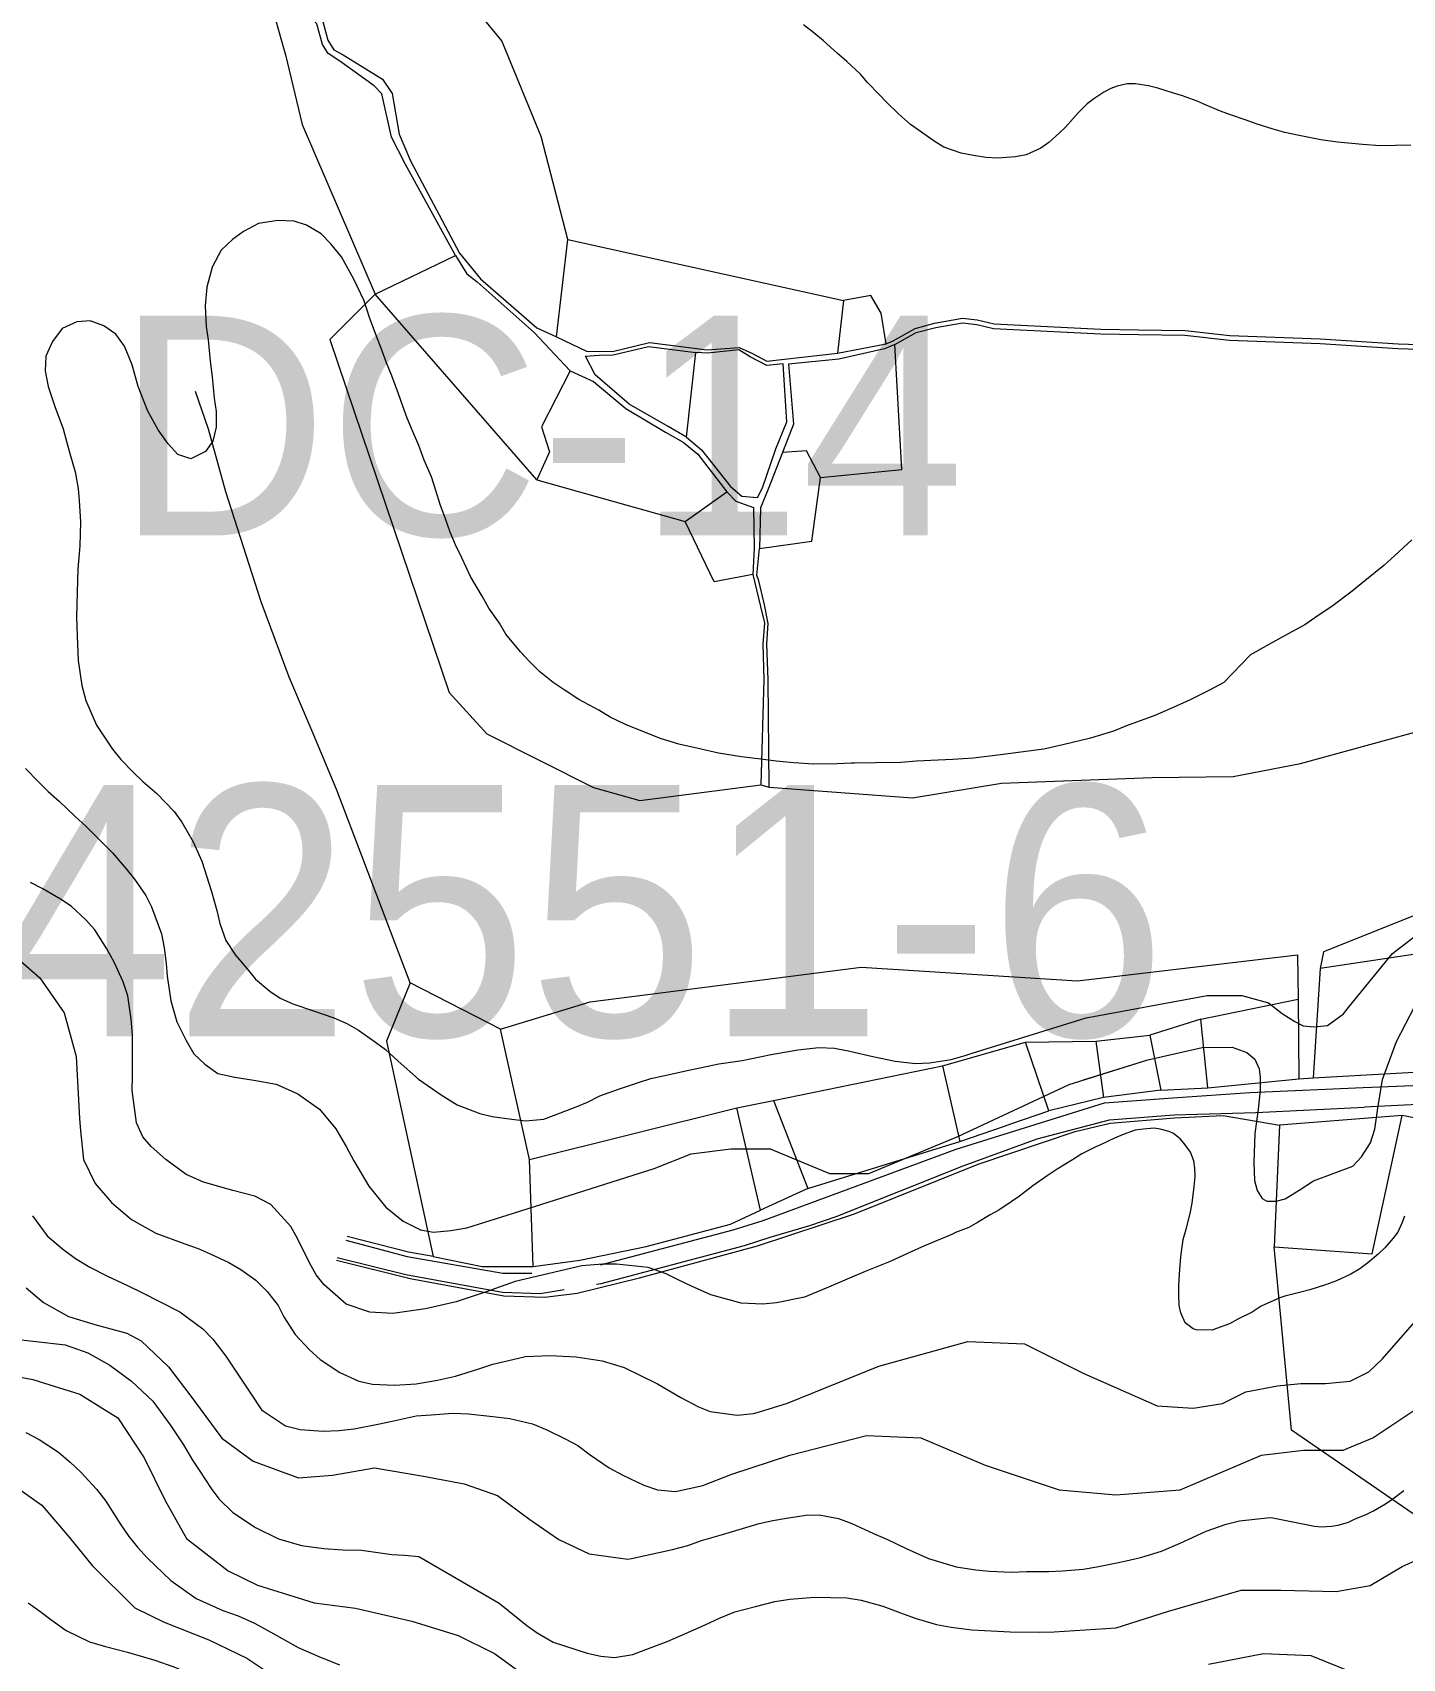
# Model space of a CAD drawing. Header units: metres. Extents: x 548946 to 557077, y 1838800 to 1845419.
# Drawn here: x 553353 to 553790, y 1840262 to 1840780 of the extents above; entities that cross this region are included whole.
import ezdxf
from ezdxf.enums import TextEntityAlignment as Align

# ---------------------------------------------------------------- set-up
doc = ezdxf.new("R2010")
doc.units = ezdxf.units.M
doc.header["$LTSCALE"] = 28
doc.linetypes.add('LONG_DASHED', pattern=[7.5, 6, -1.5])
for name, color, linetype, lineweight in [('1', 7, 'Continuous', 13), ('10', 7, 'Continuous', 13), ('2', 7, 'Continuous', 13), ('22', 7, 'Continuous', 13), ('30', 7, 'Continuous', 13), ('55', 7, 'Continuous', 35)]:
    doc.layers.add(name, color=color, linetype=linetype, lineweight=lineweight)
doc.layers.add('61', color=7, linetype='Continuous')

msp = doc.modelspace()

# ---------------------------------------------------------------- linework, layer by layer
at = {"layer": '1'}
for points in [[(553478.26, 1840643.59), (553476.58, 1840648.22), (553474.51, 1840652.93), (553472.77, 1840656.9), (553471.43, 1840660.79), (553470.09, 1840664.67), (553467.9, 1840670.41), (553466.27, 1840674.53), (553464.62, 1840678.9), (553462.8, 1840683.64), (553460.78, 1840689.01), (553459.16, 1840694.29), (553455.79, 1840701.2), (553451.89, 1840708.32), (553448.44, 1840712.49), (553445.36, 1840715.66), (553440.76, 1840718.41), (553436.85, 1840719.67), (553431.63, 1840719.87), (553425.49, 1840718.93), (553420.69, 1840716.45), (553417.2, 1840713.86), (553413.55, 1840710.47), (553410.63, 1840705.07), (553408.99, 1840698.65), (553408.48, 1840692.74), (553408.81, 1840686.14), (553409.41, 1840681.92), (553410.03, 1840675.09), (553410.71, 1840670.1), (553411.33, 1840663.27), (553411.93, 1840659.05), (553411.95, 1840654.11), (553410.89, 1840649.57), (553408.52, 1840646.32), (553403.83, 1840643.98), (553399.78, 1840645.35), (553396.67, 1840648.78), (553393.45, 1840653.24), (553390.2, 1840659.12), (553387.12, 1840666.98), (553385.19, 1840673.92), (553382.71, 1840679.89), (553379.94, 1840683.75), (553376.15, 1840686.32), (553371.81, 1840687.92), (553367.56, 1840687.58), (553362.84, 1840685.5), (553359.78, 1840681.4), (553357.69, 1840676.74), (553357.43, 1840672.03), (553358.37, 1840667.06), (553360.51, 1840660.67), (553363.24, 1840653.55), (553365.06, 1840646.47), (553366.97, 1840639.79), (553367.93, 1840634.56), (553368.24, 1840630.57), (553368.72, 1840623.86), (553368.51, 1840616.29), (553367.91, 1840608.81), (553367.67, 1840601.5), (553367.49, 1840593.68), (553367.66, 1840587.45), (553367.99, 1840579.69), (553369.13, 1840571.75), (553370.44, 1840566.95), (553373.77, 1840559.12), (553378.9, 1840551.5), (553381.61, 1840548.15), (553385.58, 1840544.04), (553388.63, 1840541.12), (553393.08, 1840537.32), (553398.53, 1840531.55), (553400.98, 1840528.18), (553404.65, 1840521.95), (553407.42, 1840515.75), (553410.44, 1840506.07), (553412.14, 1840500.01), (553413.11, 1840495.96), (553415.02, 1840490.45), (553418.12, 1840485.85), (553421.86, 1840481.45), (553424.43, 1840478.22), (553429.02, 1840474.3), (553432.39, 1840472.07), (553436.35, 1840470.3), (553442.98, 1840468.03), (553449.46, 1840465.89), (553453.56, 1840464), (553457.3, 1840461.94), (553462.67, 1840458.11), (553465.92, 1840455.73), (553469.97, 1840452.02), (553476.45, 1840446.36), (553483.64, 1840441.3), (553488.8, 1840438.1), (553495.99, 1840435.38), (553499.88, 1840434.37), (553506.21, 1840433.51), (553510.55, 1840433.08)], [(553478.26, 1840643.59), (553476.58, 1840648.22), (553474.51, 1840652.93), (553472.77, 1840656.9), (553471.43, 1840660.79), (553470.09, 1840664.67), (553467.9, 1840670.41), (553466.27, 1840674.53), (553464.62, 1840678.9), (553462.8, 1840683.64), (553460.78, 1840689.01), (553459.16, 1840694.29), (553455.79, 1840701.2), (553451.89, 1840708.32), (553448.44, 1840712.49), (553445.36, 1840715.66), (553440.76, 1840718.41), (553436.85, 1840719.67), (553431.63, 1840719.87), (553425.49, 1840718.93), (553420.69, 1840716.45), (553417.2, 1840713.86), (553413.55, 1840710.47), (553410.63, 1840705.07), (553408.99, 1840698.65), (553408.48, 1840692.74), (553408.81, 1840686.14), (553409.41, 1840681.92), (553410.03, 1840675.09), (553410.71, 1840670.1), (553411.33, 1840663.27), (553411.93, 1840659.05), (553411.95, 1840654.11), (553410.89, 1840649.57), (553408.52, 1840646.32), (553403.83, 1840643.98), (553399.78, 1840645.35), (553396.67, 1840648.78), (553393.45, 1840653.24), (553390.2, 1840659.12), (553387.12, 1840666.98), (553385.19, 1840673.92), (553382.71, 1840679.89), (553379.94, 1840683.75), (553376.15, 1840686.32), (553375.89, 1840686.42)], [(553792.94, 1840618.16), (553787.51, 1840613.14), (553784.08, 1840610.03), (553777.99, 1840605.07), (553773.93, 1840601.76), (553767.45, 1840596.89), (553763.08, 1840594.06), (553758.85, 1840591.13), (553754.68, 1840588.85), (553747.45, 1840584.8), (553741.56, 1840581.55), (553733.05, 1840572.68), (553728.51, 1840570.23), (553722.34, 1840567.21), (553717.88, 1840565.16), (553711.05, 1840562.19), (553702.06, 1840558.86), (553697.94, 1840557.24), (553690.52, 1840554.99), (553681.78, 1840552.86), (553675.7, 1840551.41), (553670.81, 1840550.87), (553661.85, 1840549.62), (553653.25, 1840548.55), (553646.66, 1840548.21), (553642, 1840547.96), (553635.15, 1840547.59), (553630.12, 1840547.17), (553622.07, 1840547.06), (553614.28, 1840546.98), (553609.88, 1840546.76), (553602.34, 1840546.71), (553596.06, 1840547.06), (553590.41, 1840547.61), (553585.53, 1840548.24), (553579.33, 1840548.99), (553572.05, 1840550.14), (553565.52, 1840551.63), (553559.38, 1840553.03), (553553.58, 1840554.87), (553547.88, 1840557.1), (553542.42, 1840559.36), (553537.49, 1840561.68), (553533.86, 1840563.88), (553527.5, 1840567.34), (553522.88, 1840570.34), (553519.37, 1840572.69), (553515.09, 1840576.12), (553511.72, 1840579.52), (553508.93, 1840582.46), (553504.28, 1840588.06), (553502.2, 1840591.6), (553498.8, 1840596.43), (553496.7, 1840600.23), (553493.02, 1840606.46), (553490.28, 1840612.4), (553488.26, 1840616.6), (553486.52, 1840620.57), (553485.01, 1840624.83), (553483.33, 1840629.45), (553481.94, 1840633.85), (553480.54, 1840638.25), (553478.26, 1840643.59)], [(553510.92, 1840580.36), (553508.93, 1840582.46), (553504.28, 1840588.06), (553502.2, 1840591.6), (553498.8, 1840596.43), (553496.7, 1840600.23), (553493.02, 1840606.46), (553490.28, 1840612.4), (553488.26, 1840616.6), (553486.52, 1840620.57), (553485.01, 1840624.83), (553483.33, 1840629.45), (553481.94, 1840633.85), (553480.54, 1840638.25), (553478.26, 1840643.59)], [(553615.38, 1840546.99), (553614.28, 1840546.98), (553609.88, 1840546.76), (553602.34, 1840546.71), (553596.06, 1840547.06), (553590.41, 1840547.61), (553585.53, 1840548.24), (553579.33, 1840548.99), (553572.05, 1840550.14), (553565.52, 1840551.63), (553559.38, 1840553.03), (553553.58, 1840554.87), (553553.04, 1840555.08)], [(553718.71, 1840380.63), (553719.01, 1840385.69), (553719.32, 1840389.71), (553720.14, 1840395.21), (553721.1, 1840398.54), (553722.36, 1840403.52), (553722.94, 1840406.81), (553723.59, 1840412.1), (553723.91, 1840415.26), (553723.81, 1840417.91), (553723.46, 1840420.24), (553722.48, 1840423.08), (553720.38, 1840425.79), (553719.17, 1840427.27), (553716.99, 1840429.02), (553715.59, 1840429.62), (553712.76, 1840430.35), (553710.82, 1840430.71), (553707.34, 1840430.42), (553704.82, 1840430.05), (553700.99, 1840428.68), (553698.18, 1840427.51), (553693.76, 1840425.42), (553692.22, 1840424.77), (553687.82, 1840422.48), (553684.8, 1840420.63), (553680, 1840417.64), (553676.73, 1840415.48), (553672.15, 1840412.31), (553667.96, 1840409.01), (553665.31, 1840407.2), (553661.33, 1840404.58), (553658.56, 1840403.04), (553654.55, 1840400.6), (553651.78, 1840399.07), (553647.59, 1840397.47), (553646.62, 1840396.88), (553637.67, 1840393.22), (553632.51, 1840390.85), (553626.69, 1840388.25), (553618.72, 1840385.03), (553613.75, 1840382.93), (553606.29, 1840379.76), (553599.46, 1840376.8), (553590.55, 1840375.04), (553586.19, 1840374.56), (553579.25, 1840374.97), (553569.6, 1840377.54), (553563.44, 1840380.38), (553559.18, 1840382.38), (553555.33, 1840384.3), (553549.65, 1840386.27), (553539.52, 1840387.37), (553535.09, 1840387.4), (553528.52, 1840386.81), (553507.22, 1840381.86), (553497.97, 1840378.5), (553493.2, 1840376.93), (553488.43, 1840375.37), (553478.66, 1840373.12), (553468.29, 1840371.59), (553460.96, 1840372.08), (553453.39, 1840374.63), (553446.35, 1840380.75), (553443.78, 1840383.98), (553441.67, 1840387.78), (553437.82, 1840395.55), (553435.71, 1840399.35), (553429.35, 1840406.32), (553424.25, 1840409.01), (553417.28, 1840410.84), (553407.89, 1840413.45), (553402.41, 1840415.97), (553395.91, 1840420.71), (553391.28, 1840424.89), (553388.6, 1840427.97), (553386.55, 1840432.43), (553385.16, 1840442.68), (553385.31, 1840447.25), (553385.29, 1840452.19), (553385.29, 1840460.38), (553384.87, 1840465.41), (553383.79, 1840472.83), (553382.26, 1840477.34), (553379.49, 1840483.54), (553377.07, 1840487.83), (553373.28, 1840493.91), (553370.31, 1840497.23), (553365.69, 1840501.4), (553362.32, 1840503.63), (553356.76, 1840506.92), (553352.76, 1840508.95)], [(553510.55, 1840433.08), (553516.35, 1840433.59), (553526.09, 1840437.26), (553530.32, 1840439.03), (553534.26, 1840441.02), (553540.51, 1840443.27), (553546.54, 1840445.23), (553550.42, 1840446.57), (553554.36, 1840447.4), (553562.62, 1840449.22), (553566.56, 1840450.04), (553572.16, 1840451.18), (553579.58, 1840452.25), (553588.86, 1840454.19), (553597.29, 1840455.64), (553603.97, 1840456.37), (553608.94, 1840456.14), (553613.85, 1840455.25), (553621.18, 1840453.58), (553628.37, 1840452.04), (553634.83, 1840451.32), (553639.22, 1840451.54), (553646.13, 1840452.56), (553650.68, 1840453.84), (553652.88, 1840454.54), (553689.22, 1840465.86), (553727.78, 1840472.95), (553738.79, 1840472.95), (553747.25, 1840470.67), (553751.7, 1840467.28), (553755.7, 1840464.66), (553758.3, 1840463.28), (553761.84, 1840462.97), (553766.13, 1840463.43), (553771.2, 1840467.13), (553772.63, 1840469.01), (553786.79, 1840486.33), (553797.02, 1840494.21)], [(553571.61, 1840451.07), (553572.16, 1840451.18), (553579.58, 1840452.25), (553588.86, 1840454.19), (553597.29, 1840455.64), (553603.97, 1840456.37), (553608.94, 1840456.14), (553613.85, 1840455.25), (553621.18, 1840453.58), (553628.37, 1840452.04), (553634.83, 1840451.32), (553639.22, 1840451.54), (553646.13, 1840452.56), (553650.68, 1840453.84), (553652.88, 1840454.54), (553689.22, 1840465.86), (553727.78, 1840472.95), (553738.79, 1840472.95), (553747.25, 1840470.67), (553751.7, 1840467.28), (553755.7, 1840464.66), (553758.3, 1840463.28), (553761.84, 1840462.97), (553766.13, 1840463.43), (553771.2, 1840467.13), (553772.63, 1840469.01), (553786.79, 1840486.33), (553797.02, 1840494.21)], [(553348.09, 1840485.29), (553355.79, 1840478.55), (553363.49, 1840467.47), (553367.34, 1840453.5), (553368.45, 1840433.82), (553368.76, 1840429.82), (553369.64, 1840420.68), (553373.34, 1840413.03), (553378.56, 1840406.97), (553385.01, 1840401.56), (553392.77, 1840397.22), (553401.99, 1840393.81), (553406.18, 1840392.32), (553410.01, 1840390.66), (553416.03, 1840387.94), (553419.8, 1840385.63), (553424.59, 1840382.25), (553428.24, 1840378.62), (553431.72, 1840374.2), (553433.54, 1840370.62), (553437.17, 1840364.91), (553441.73, 1840360.08), (553445.07, 1840356.94), (553451.37, 1840352.82), (553457.39, 1840350.1), (553461.79, 1840349.16), (553468.73, 1840348.75), (553475.69, 1840349.26), (553482.46, 1840350.39), (553488.17, 1840351.67), (553495.34, 1840353.89), (553500.11, 1840355.46), (553506.45, 1840356.93), (553510.51, 1840357.9), (553518.27, 1840358.24), (553526.64, 1840357.86), (553534.98, 1840356.56), (553541.97, 1840354.47), (553552.56, 1840349.27), (553560.06, 1840344.89), (553565.6, 1840341.86), (553569.39, 1840340.46), (553577.99, 1840339.19), (553583.13, 1840339.76), (553585.07, 1840340.3), (553594.01, 1840343.02), (553623.12, 1840354.83), (553651.45, 1840362.71), (553669.54, 1840361.92), (553688.43, 1840352.47), (553711.77, 1840342.2), (553723.34, 1840341.45), (553732.66, 1840342.95), (553740.12, 1840346.69), (553750.19, 1840348.56), (553757.65, 1840349.31), (553765.48, 1840349.31), (553773.32, 1840350.06), (553779.29, 1840353.05), (553783.64, 1840357.2), (553794.65, 1840369.79)], [(553353.4, 1840402.77), (553358.14, 1840396.39), (553363.01, 1840392.25), (553367.12, 1840389.19), (553371.72, 1840386.45), (553377.37, 1840383.56), (553383.67, 1840380.61), (553388.21, 1840378.38), (553400.34, 1840372.17), (553407.7, 1840366.74), (553410.93, 1840363.45), (553415.03, 1840358.05), (553418.62, 1840352.59), (553420.96, 1840349.08), (553423.3, 1840345.57), (553426.41, 1840340.97), (553434, 1840335.82), (553438.68, 1840334.64), (553446.02, 1840334.15), (553451.07, 1840334.32), (553455.95, 1840334.86), (553463.46, 1840336.33), (553468.03, 1840337.36), (553475.66, 1840338.98), (553480.42, 1840339.37), (553487.39, 1840339.88), (553492.36, 1840339.65), (553500.12, 1840338.81), (553505.52, 1840338.23), (553512.74, 1840336.43), (553517.37, 1840334.6), (553523.42, 1840331.62), (553527.15, 1840329.56), (553531.12, 1840326.62), (553537.17, 1840322.47), (553541.59, 1840320.1), (553548.18, 1840316.92), (553552.64, 1840315.46), (553558.29, 1840314.91), (553567.06, 1840316.79), (553576.28, 1840320.41), (553594.8, 1840326.48), (553619.19, 1840332.78), (553636.5, 1840332), (553656.96, 1840323.34), (553680.56, 1840315.46), (553698.66, 1840313.89), (553719.12, 1840315.46), (553745.08, 1840326.48), (553758.46, 1840328.06), (553771.05, 1840328.06), (553780.49, 1840332), (553799.37, 1840344.6)], [(553790.68, 1840402.6), (553789.78, 1840400.41), (553788.48, 1840397.52), (553786.98, 1840395.64), (553784.38, 1840392.6), (553782.23, 1840390.57), (553778.93, 1840387.74), (553776.39, 1840385.84), (553773.54, 1840384.2), (553768.93, 1840382.08), (553765.47, 1840380.75), (553760.43, 1840379.15), (553757.2, 1840378.32), (553752.49, 1840377.14), (553750.93, 1840376.68), (553744.97, 1840373.94), (553742.13, 1840372.11), (553737.55, 1840369.8), (553734.86, 1840368.37), (553730.76, 1840366.87), (553729.3, 1840366.33), (553724.26, 1840366.44), (553723.28, 1840366.71), (553720.78, 1840368.71), (553719.39, 1840371.88), (553718.85, 1840374.19), (553718.67, 1840377.59), (553718.71, 1840380.63)], [(553351.43, 1840379.86), (553356.89, 1840375.13), (553364.84, 1840370.64), (553373.29, 1840368.15), (553383.48, 1840365.41), (553388.09, 1840362.88), (553396.75, 1840354.68), (553403.56, 1840345.74), (553413.73, 1840331.89), (553423.71, 1840324.54), (553438.22, 1840319.28), (553449.05, 1840320.13), (553462.36, 1840322.49), (553477.98, 1840319.82), (553490.94, 1840317.39), (553501.58, 1840313.64), (553511.95, 1840305.98), (553521.11, 1840299.59), (553530.79, 1840295.03), (553543.13, 1840293.4), (553544.26, 1840293.57), (553557.33, 1840296.47), (553562.27, 1840297.66), (553566.64, 1840299.32), (553573.32, 1840301.22), (553578.61, 1840302.85), (553585.03, 1840304.72), (553589.35, 1840305.72), (553593.69, 1840306.46), (553599.83, 1840307.39), (553604.11, 1840307.47), (553610.22, 1840306.33), (553614.56, 1840304.72), (553621.4, 1840301.58), (553625.91, 1840299.6), (553631.82, 1840296.74), (553638.93, 1840293.62), (553647.8, 1840290.96), (553654.03, 1840289.95), (553658.37, 1840289.52), (553665.42, 1840289.26), (553670.22, 1840289.39), (553677.24, 1840289.39), (553681.64, 1840289.61), (553688.2, 1840290.2), (553692.55, 1840290.94), (553698.91, 1840292.16), (553702.85, 1840292.99), (553706.91, 1840293.96), (553713.19, 1840295.95), (553719.16, 1840298.43), (553727.45, 1840302.33), (553733.84, 1840304.46), (553738.01, 1840305.57), (553747.78, 1840306.65), (553748.66, 1840306.52), (553761.98, 1840303.89), (553764.19, 1840303.66), (553767.4, 1840303.83), (553769.54, 1840304.16), (553772.75, 1840305.17), (553774.92, 1840306.17), (553778.46, 1840307.61), (553780.79, 1840308.81), (553784.63, 1840311.04), (553786.92, 1840312.62), (553790.42, 1840315.28)], [(553338.92, 1840353.36), (553353.5, 1840350.58), (553368.47, 1840345.9), (553380.58, 1840338.43), (553389.05, 1840325.63), (553395.67, 1840312.09), (553402.48, 1840299.98), (553415.78, 1840289.65), (553425.1, 1840285.05), (553443.17, 1840279.48), (553456.4, 1840277.78), (553474.31, 1840273.6), (553489.09, 1840269.07), (553500.65, 1840263.31), (553514.27, 1840253.37)], [(553351.25, 1840333.73), (553355.53, 1840331.47), (553361.7, 1840327.47), (553365.43, 1840324.24), (553368.91, 1840320.98), (553373.79, 1840315.66), (553376.81, 1840311.83), (553381.55, 1840304.29), (553384.17, 1840300.55), (553386.88, 1840297.21), (553389.99, 1840293.78), (553397.55, 1840286.55), (553405.59, 1840280.8), (553414.07, 1840277.05), (553418.95, 1840275.25), (553424.14, 1840272.96), (553431.33, 1840269.07), (553438.13, 1840265.26)], [(553345.46, 1840318.32), (553356.37, 1840310.54), (553365.07, 1840300.41), (553372.42, 1840291.35), (553386.07, 1840277.89), (553395.4, 1840273.29), (553409.59, 1840267.64), (553421.7, 1840261.76), (553432.92, 1840254.37)], [(553352.03, 1840279.45), (553355.71, 1840276.74), (553359.25, 1840274.14), (553364.18, 1840270.65), (553371.6, 1840267.04), (553376.71, 1840265.52), (553383.68, 1840263.69), (553392.41, 1840261.14), (553398.49, 1840259.08), (553407.76, 1840255.16), (553415.84, 1840251.5), (553423.49, 1840247.01), (553429.74, 1840242.23), (553432.76, 1840239.57), (553439.12, 1840233.77), (553445.03, 1840227.4), (553447.59, 1840224.17), (553451.5, 1840219.4), (553454.98, 1840214.97), (553457.17, 1840211.57), (553460.31, 1840206.71), (553464.59, 1840199.77)], [(553438.13, 1840265.26), (553444.69, 1840262.35), (553451.22, 1840259.68)], [(553728.18, 1840259.88), (553745.71, 1840263.25), (553760.82, 1840262.7), (553778.13, 1840255.61)]]:
    msp.add_lwpolyline(points, dxfattribs=at)
at = {"layer": '10'}
for p, q in [((553520.43, 1840682.84), (553524.03, 1840713.84)), ((553448.12, 1840682.02), (553462.58, 1840696.41)), ((553609.98, 1840677.64), (553625.42, 1840680.6)), ((553561.78, 1840650.85), (553564.75, 1840677.88)), ((553514.12, 1840637.26), (553561.43, 1840623.99)), ((553561.43, 1840623.99), (553574.72, 1840633.48)), ((553804.81, 1840487.7), (553763.73, 1840481.6)), ((553763.73, 1840481.6), (553761.53, 1840446.71)), ((553502.53, 1840462.29), (553473.77, 1840476.96)), ((553725.76, 1840465.42), (553756.72, 1840471.76)), ((553756.72, 1840471.76), (553756.99, 1840446.39)), ((553511.82, 1840420.7), (553502.53, 1840462.29)), ((553643.37, 1840450.56), (553669.89, 1840458.15)), ((553677.24, 1840436.2), (553669.89, 1840458.15)), ((553589.56, 1840439.53), (553643.37, 1840450.56)), ((553643.37, 1840450.56), (553648.89, 1840426.49)), ((553761.53, 1840446.71), (553806.95, 1840449.27)), ((553712.94, 1840442.77), (553694.76, 1840440.46)), ((553511.82, 1840420.7), (553577.89, 1840437.14)), ((553577.89, 1840437.14), (553589.56, 1840439.53)), ((553585.37, 1840404.59), (553577.89, 1840437.14)), ((553589.56, 1840439.53), (553600.5, 1840411.46)), ((553665.2, 1840432.08), (553677.24, 1840436.2)), ((553694.76, 1840440.46), (553677.24, 1840436.2)), ((553600.5, 1840411.46), (553648.89, 1840426.49)), ((553512.94, 1840386.61), (553511.82, 1840420.7)), ((553600.5, 1840411.46), (553585.37, 1840404.59))]:
    msp.add_line(p, q, dxfattribs=at)
for points in [[(553524.03, 1840713.84), (553515.51, 1840746.7), (553502.94, 1840777.15), (553485.19, 1840798.89), (553466.08, 1840821.26), (553449.46, 1840829.94), (553425.69, 1840818.64)], [(553425.69, 1840818.64), (553432.79, 1840804.07), (553437.54, 1840794.87), (553440.79, 1840789.1), (553445.89, 1840783.36), (553447.57, 1840777.37), (553449.44, 1840774.34), (553452.47, 1840772.72), (553465, 1840764.99), (553468.08, 1840760.37), (553470.23, 1840747.43), (553473.85, 1840738.89), (553489.44, 1840709.46), (553496.16, 1840701.33), (553514.16, 1840685.69), (553520.43, 1840682.84)], [(553435.7, 1840794.53), (553430.29, 1840785.77), (553434.08, 1840772.67), (553439.32, 1840750.5), (553462.58, 1840696.41)], [(553488.26, 1840708.8), (553472.13, 1840738), (553467.86, 1840746.46), (553464.76, 1840760.29), (553462.31, 1840762.83), (553451.35, 1840770.74), (553447.68, 1840773.18), (553445.81, 1840776.04), (553444.08, 1840782.56), (553439.08, 1840787.7), (553435.7, 1840794.53)], [(553524.03, 1840713.84), (553611.87, 1840694.44), (553609.98, 1840677.64)], [(553514.12, 1840637.26), (553462.58, 1840696.41), (553488.26, 1840708.8)], [(553488.26, 1840708.8), (553491.87, 1840702.89), (553495.12, 1840700.37), (553513.24, 1840684.19), (553524.74, 1840671.97)], [(553625.42, 1840680.6), (553623.88, 1840690.35), (553620.62, 1840695.98), (553611.87, 1840694.44)], [(553625.42, 1840680.6), (553627.68, 1840681.57), (553634.7, 1840685.49), (553640.89, 1840687.19), (553649.8, 1840688.83), (553654.44, 1840688.32), (553659.88, 1840687.03), (553681.12, 1840685.94), (553693.84, 1840685.28), (553705.9, 1840685.06), (553720.7, 1840684.84), (553735.02, 1840683.3), (553763.79, 1840682.2), (553788.62, 1840680.66), (553801.94, 1840680.21)], [(553628.19, 1840680.38), (553635.01, 1840684.21), (553641.32, 1840685.86), (553649.82, 1840687.3), (553654.36, 1840686.8), (553659.71, 1840685.54), (553681.04, 1840684.44), (553693.79, 1840683.78), (553705.88, 1840683.56), (553720.61, 1840683.34), (553734.91, 1840681.8), (553763.71, 1840680.7), (553788.55, 1840679.16), (553801.75, 1840678.72)], [(553448.12, 1840682.02), (553486.21, 1840569.49), (553498.24, 1840556.36), (553532.18, 1840539.27), (553546.93, 1840535.13), (553585.51, 1840540.07)], [(553520.43, 1840682.84), (553529.94, 1840678.24), (553538.3, 1840678.2), (553550, 1840681.05), (553568.39, 1840678.72), (553578.64, 1840679.49), (553582.88, 1840677.59), (553587.44, 1840675.12), (553609.98, 1840677.64)], [(553561.78, 1840650.85), (553555.99, 1840654.26), (553543.59, 1840661.4), (553532.75, 1840670.71), (553529.63, 1840676.73), (553533.97, 1840677.05), (553538.44, 1840677.13), (553549.7, 1840679.73), (553564.75, 1840677.88)], [(553628.19, 1840680.38), (553624.95, 1840678.99), (553610.35, 1840675.72), (553594.34, 1840674.19), (553595.97, 1840655.02), (553592.38, 1840646)], [(553604.49, 1840637.98), (553630.49, 1840640.55), (553628.19, 1840680.38)], [(553561.78, 1840650.85), (553566.65, 1840646.81), (553575.87, 1840635.2), (553579.5, 1840632.05), (553584.5, 1840631.67), (553586.05, 1840634.76), (553590.32, 1840647.17), (553593.77, 1840655.77), (553592.64, 1840674.3), (553587.38, 1840673.72), (553582.12, 1840676.52), (553578.48, 1840678.76), (553568.66, 1840677.64), (553564.75, 1840677.88)], [(553524.74, 1840671.97), (553515.58, 1840654.15), (553518.16, 1840646.23), (553514.12, 1840637.26)], [(553524.74, 1840671.97), (553532.14, 1840668.66), (553542.49, 1840660.03), (553555.16, 1840652.51), (553560.75, 1840649.25), (553565.48, 1840645.44), (553574.72, 1840633.48)], [(553473.77, 1840476.96), (553450.37, 1840538.36), (553443.03, 1840555.94), (553435.26, 1840574.39), (553426.33, 1840598.44), (553415, 1840633.5), (553409.51, 1840653.43), (553405.39, 1840665.45)], [(553588.17, 1840539.32), (553633.83, 1840535.97), (553662.18, 1840540.61), (553710.19, 1840542.45), (553736.03, 1840542.76), (553757.46, 1840546.86), (553799.35, 1840558.38), (553851.38, 1840576.79), (553924.06, 1840615.25), (553983.32, 1840664.58)], [(553592.38, 1840646), (553587.82, 1840634.29), (553585.39, 1840628.38), (553585.05, 1840615.42)], [(553604.49, 1840637.98), (553600.07, 1840646.53), (553592.38, 1840646)], [(553585.05, 1840615.42), (553601.76, 1840617.77), (553604.49, 1840637.98)], [(553574.72, 1840633.48), (553577.59, 1840630.44), (553583.21, 1840628.43), (553583.42, 1840615.5), (553582.97, 1840607.07)], [(553582.97, 1840607.07), (553570.63, 1840604.83), (553561.43, 1840623.99)], [(553588.17, 1840539.32), (553587.86, 1840573.59), (553587.47, 1840584.98), (553587.82, 1840591.48), (553586.66, 1840597.44), (553584.87, 1840605.11), (553584.27, 1840606.94), (553585.05, 1840615.42)], [(553582.97, 1840607.07), (553585.36, 1840596.92), (553586.66, 1840591.73), (553586.19, 1840584.87), (553586.44, 1840573.7), (553585.51, 1840540.07)], [(553821.93, 1840509.67), (553816.09, 1840507.35), (553764.78, 1840486.93), (553763.73, 1840481.6)], [(553502.53, 1840462.29), (553531.16, 1840470.98), (553617.49, 1840481.95), (553686.48, 1840477.59), (553756.51, 1840485.94), (553756.72, 1840471.76)], [(553473.77, 1840476.96), (553466.2, 1840458.41), (553481.09, 1840389.82)], [(553727.99, 1840443.53), (553725.76, 1840465.42), (553709.48, 1840460.37)], [(553669.89, 1840458.15), (553692.24, 1840458.4), (553694.76, 1840440.46)], [(553692.24, 1840458.4), (553709.48, 1840460.37), (553712.94, 1840442.77), (553727.99, 1840443.53), (553756.99, 1840446.39)], [(553852.68, 1840436.53), (553816.79, 1840429.3), (553789.89, 1840434.7)], [(553450.25, 1840388.68), (553473.81, 1840382.77), (553503.66, 1840377.32), (553516.73, 1840376.8), (553527.04, 1840378.08), (553546.86, 1840383), (553584.44, 1840393.22), (553615.39, 1840403.44), (553654.78, 1840419.17), (553685.67, 1840429.62), (553696.79, 1840432.34), (553717.31, 1840434.01), (553732.87, 1840434.73), (553750.84, 1840431.6)], [(553648.89, 1840426.49), (553663.15, 1840431.38), (553665.2, 1840432.08)], [(553789.89, 1840434.7), (553750.84, 1840431.6), (553749.11, 1840392.83)], [(553749.11, 1840392.83), (553780.36, 1840390.63), (553789.89, 1840434.7)], [(553512.94, 1840386.61), (553527.8, 1840388.68), (553548.98, 1840393.03), (553575.87, 1840400.12), (553585.37, 1840404.59)], [(553481.09, 1840389.82), (553473.25, 1840391.18), (553453.72, 1840396.14)], [(553481.09, 1840389.82), (553496.75, 1840386.59), (553512.94, 1840386.61)], [(553855.16, 1840368.39), (553819.78, 1840317.45), (553817.82, 1840308.2), (553810.36, 1840296.1), (553754.64, 1840334.46), (553749.11, 1840392.83)]]:
    msp.add_lwpolyline(points, dxfattribs=at)
at = {"layer": '2'}
for points in [[(553792.64, 1840743.97), (553782.93, 1840743.66), (553777.25, 1840744.09), (553769.25, 1840744.83), (553764.01, 1840745.59), (553757.07, 1840747.02), (553752.49, 1840747.95), (553748.73, 1840749.06), (553743.39, 1840750.76), (553740.21, 1840751.94), (553735.16, 1840753.58), (553731.97, 1840754.76), (553727.47, 1840756.65), (553724.56, 1840757.95), (553719.89, 1840759.63), (553716.72, 1840760.62), (553712.07, 1840762.11), (553709.03, 1840762.83), (553704.86, 1840763.42), (553702.29, 1840763.42), (553699.02, 1840762.77), (553697, 1840761.98), (553694.84, 1840760.79), (553691.64, 1840758.71), (553689.52, 1840757.14), (553686.77, 1840754.36), (553685.07, 1840752.45), (553682.61, 1840749.61), (553680.62, 1840747.76), (553677.33, 1840744.73), (553674.75, 1840743.01), (553670.12, 1840740.88), (553666.66, 1840740.21), (553660.98, 1840739.78), (553657.23, 1840740.03), (553653.25, 1840740.64), (553649.35, 1840741.36), (553643.88, 1840743.34), (553640.72, 1840745.18), (553636.36, 1840748.33), (553633.26, 1840750.47), (553629.35, 1840753.95), (553625.6, 1840757.65), (553623.23, 1840760.06), (553619.46, 1840763.94), (553617.27, 1840766.56), (553612.91, 1840770.57), (553609.85, 1840773.19), (553605.5, 1840777.2), (553602.36, 1840779.72), (553599.11, 1840782.32)], [(553351.23, 1840545.33), (553355.34, 1840541.1), (553358.42, 1840537.92), (553361.87, 1840534.92), (553366.95, 1840530.15), (553370.43, 1840526.89), (553375.67, 1840521.75), (553378.9, 1840518.46), (553383.23, 1840513.35), (553385.94, 1840510), (553389.51, 1840504.8), (553391.33, 1840501.23), (553394.49, 1840492.61), (553395.37, 1840488.15), (553396.05, 1840483.15), (553396.36, 1840479.16), (553397.5, 1840471.22), (553399.4, 1840464.54), (553402.39, 1840458.62), (553404.82, 1840454.34), (553408.3, 1840451.08), (553412.52, 1840448.16), (553417.86, 1840446.93), (553423.94, 1840446.04), (553431.1, 1840444.75), (553437.95, 1840441.6), (553444.86, 1840436.77), (553450.11, 1840430.45), (553453.33, 1840424.83), (553455.78, 1840420.28), (553460.57, 1840412.23), (553465.98, 1840405.54), (553471.55, 1840401.08), (553477.06, 1840398.31), (553481.17, 1840397.59), (553486.71, 1840398.07), (553491.82, 1840398.89), (553491.86, 1840398.9), (553506.68, 1840403.65), (553551.53, 1840417.83), (553563.33, 1840422.55), (553575.92, 1840424.13), (553588.51, 1840424.13), (553607.39, 1840416.25), (553619.98, 1840416.25), (553648.31, 1840428.06), (553683.72, 1840444.6), (553708.89, 1840452.47), (553726.2, 1840456.41), (553735.75, 1840456.51)], [(553735.75, 1840456.51), (553740.35, 1840454.82), (553742.96, 1840452.66), (553744.34, 1840449.58), (553744.65, 1840446.81), (553744.65, 1840442.81), (553744.04, 1840436.65), (553742.96, 1840428.95), (553742.65, 1840419.72), (553742.81, 1840414.02), (553743.73, 1840410.79), (553745.26, 1840408.32), (553746.8, 1840407.4), (553748.03, 1840407.4), (553749.72, 1840407.4), (553752.63, 1840408.17), (553757.08, 1840410.94), (553761.61, 1840413.89), (553774.2, 1840418.61), (553776.88, 1840421.56), (553779.8, 1840426.03), (553781.18, 1840430.34), (553782.1, 1840437.11), (553783.64, 1840446.17), (553788.05, 1840458.36), (553793.83, 1840469.4)], [(553688.36, 1840446.05), (553708.89, 1840452.47), (553726.2, 1840456.41), (553735.75, 1840456.51)], [(553735.75, 1840456.51), (553740.35, 1840454.82), (553742.96, 1840452.66), (553743.26, 1840451.99)], [(553349.82, 1840363.23), (553354.56, 1840362.71), (553363.78, 1840361.64), (553371.09, 1840359.06), (553378.03, 1840355.15), (553384.96, 1840350.06), (553391.78, 1840343.66), (553397.28, 1840336.2), (553401.5, 1840329.77), (553404.38, 1840324.88), (553406.72, 1840321.37), (553410.31, 1840315.91), (553412.76, 1840312.54), (553417.27, 1840308.23), (553424.43, 1840303.42), (553431.85, 1840299.82)], [(553431.85, 1840299.82), (553439.1, 1840297.76), (553446.24, 1840296.72), (553452.26, 1840296.34), (553458.26, 1840296.22), (553467.9, 1840294.82), (553471.96, 1840294.61), (553476.56, 1840294.21), (553490.45, 1840286.11), (553502.12, 1840279.34), (553510.97, 1840272.25), (553514.22, 1840269.87), (553519.36, 1840266.93), (553530.15, 1840263.43), (553534.54, 1840262.49), (553538.88, 1840262.05), (553544.76, 1840262.96), (553548.88, 1840264.59), (553555.62, 1840267.15), (553560.59, 1840269.26), (553567.79, 1840272.39), (553572.61, 1840274.61), (553577.21, 1840276.55), (553583.78, 1840278.31), (553589.98, 1840279.91), (553594.72, 1840280.56), (553602.57, 1840281.29), (553612.88, 1840281), (553617.5, 1840280.34), (553624.35, 1840278.36), (553630.86, 1840275.96), (553635.05, 1840274.47), (553641.51, 1840272.58), (553646.16, 1840271.66), (553652.75, 1840270.82), (553664.92, 1840270.21), (553674.42, 1840270.09), (553678.96, 1840270.2), (553698.72, 1840271.49), (553715.13, 1840276.73), (553738.63, 1840283.46), (553751.31, 1840283.46), (553768.84, 1840283.09), (553779.66, 1840284.96), (553789.93, 1840291.05), (553805.67, 1840298.14)]]:
    msp.add_lwpolyline(points, dxfattribs=at)
at = {"layer": '22', "linetype": 'LONG_DASHED'}
for p, q in [((553534.4, 1840387.18), (553576.69, 1840398.29)), ((553503.28, 1840384.51), (553512.55, 1840384.49)), ((553515.15, 1840378.03), (553522.81, 1840379.27)), ((553533.18, 1840380.94), (553534.68, 1840381.18))]:
    msp.add_line(p, q, dxfattribs=at)
for points in [[(553576.69, 1840398.29), (553586.25, 1840401.31), (553647.81, 1840424.05), (553695.07, 1840438.77), (553716.82, 1840440.36), (553741.38, 1840442.06), (553777.47, 1840443.66), (553805.24, 1840444.8), (553838.93, 1840446.03), (553882.21, 1840448.22), (553920.85, 1840451.79), (553969.01, 1840458.85)], [(553969.39, 1840453.22), (553921.48, 1840446.1), (553888.86, 1840443.17), (553882.86, 1840442.65), (553838.53, 1840440.62), (553777.86, 1840437.34)], [(553534.68, 1840381.18), (553580.26, 1840393.29), (553588.49, 1840395.95), (553601.17, 1840399.63), (553609.47, 1840402.53), (553649.98, 1840418.64), (553673.59, 1840427.32), (553696.67, 1840433.38), (553717.23, 1840434.89), (553743.21, 1840435.69), (553777.86, 1840437.34)], [(553453.28, 1840395.01), (553472.83, 1840389.8), (553503.28, 1840384.51)], [(553450.56, 1840389.51), (553472.4, 1840384.03), (553503.21, 1840378.48), (553515.15, 1840378.03)]]:
    msp.add_lwpolyline(points, dxfattribs=at)
at = {"layer": '30'}
for p, q in [((553585.51, 1840540.07), (553588.17, 1840539.32)), ((553756.99, 1840446.39), (553761.53, 1840446.71))]:
    msp.add_line(p, q, dxfattribs=at)

# ---------------------------------------------------------------- texts
at = {"layer": '55', "width": 0.95}
msp.add_text('842551-6', height=80, dxfattribs=at).set_placement((553500.01, 1840460), align=Align.CENTER)
at = {"layer": '61'}
msp.add_text('DC-14', height=70, dxfattribs=at).set_placement((553515.22, 1840619.57), align=Align.CENTER)

doc.saveas('drawing.dxf')
